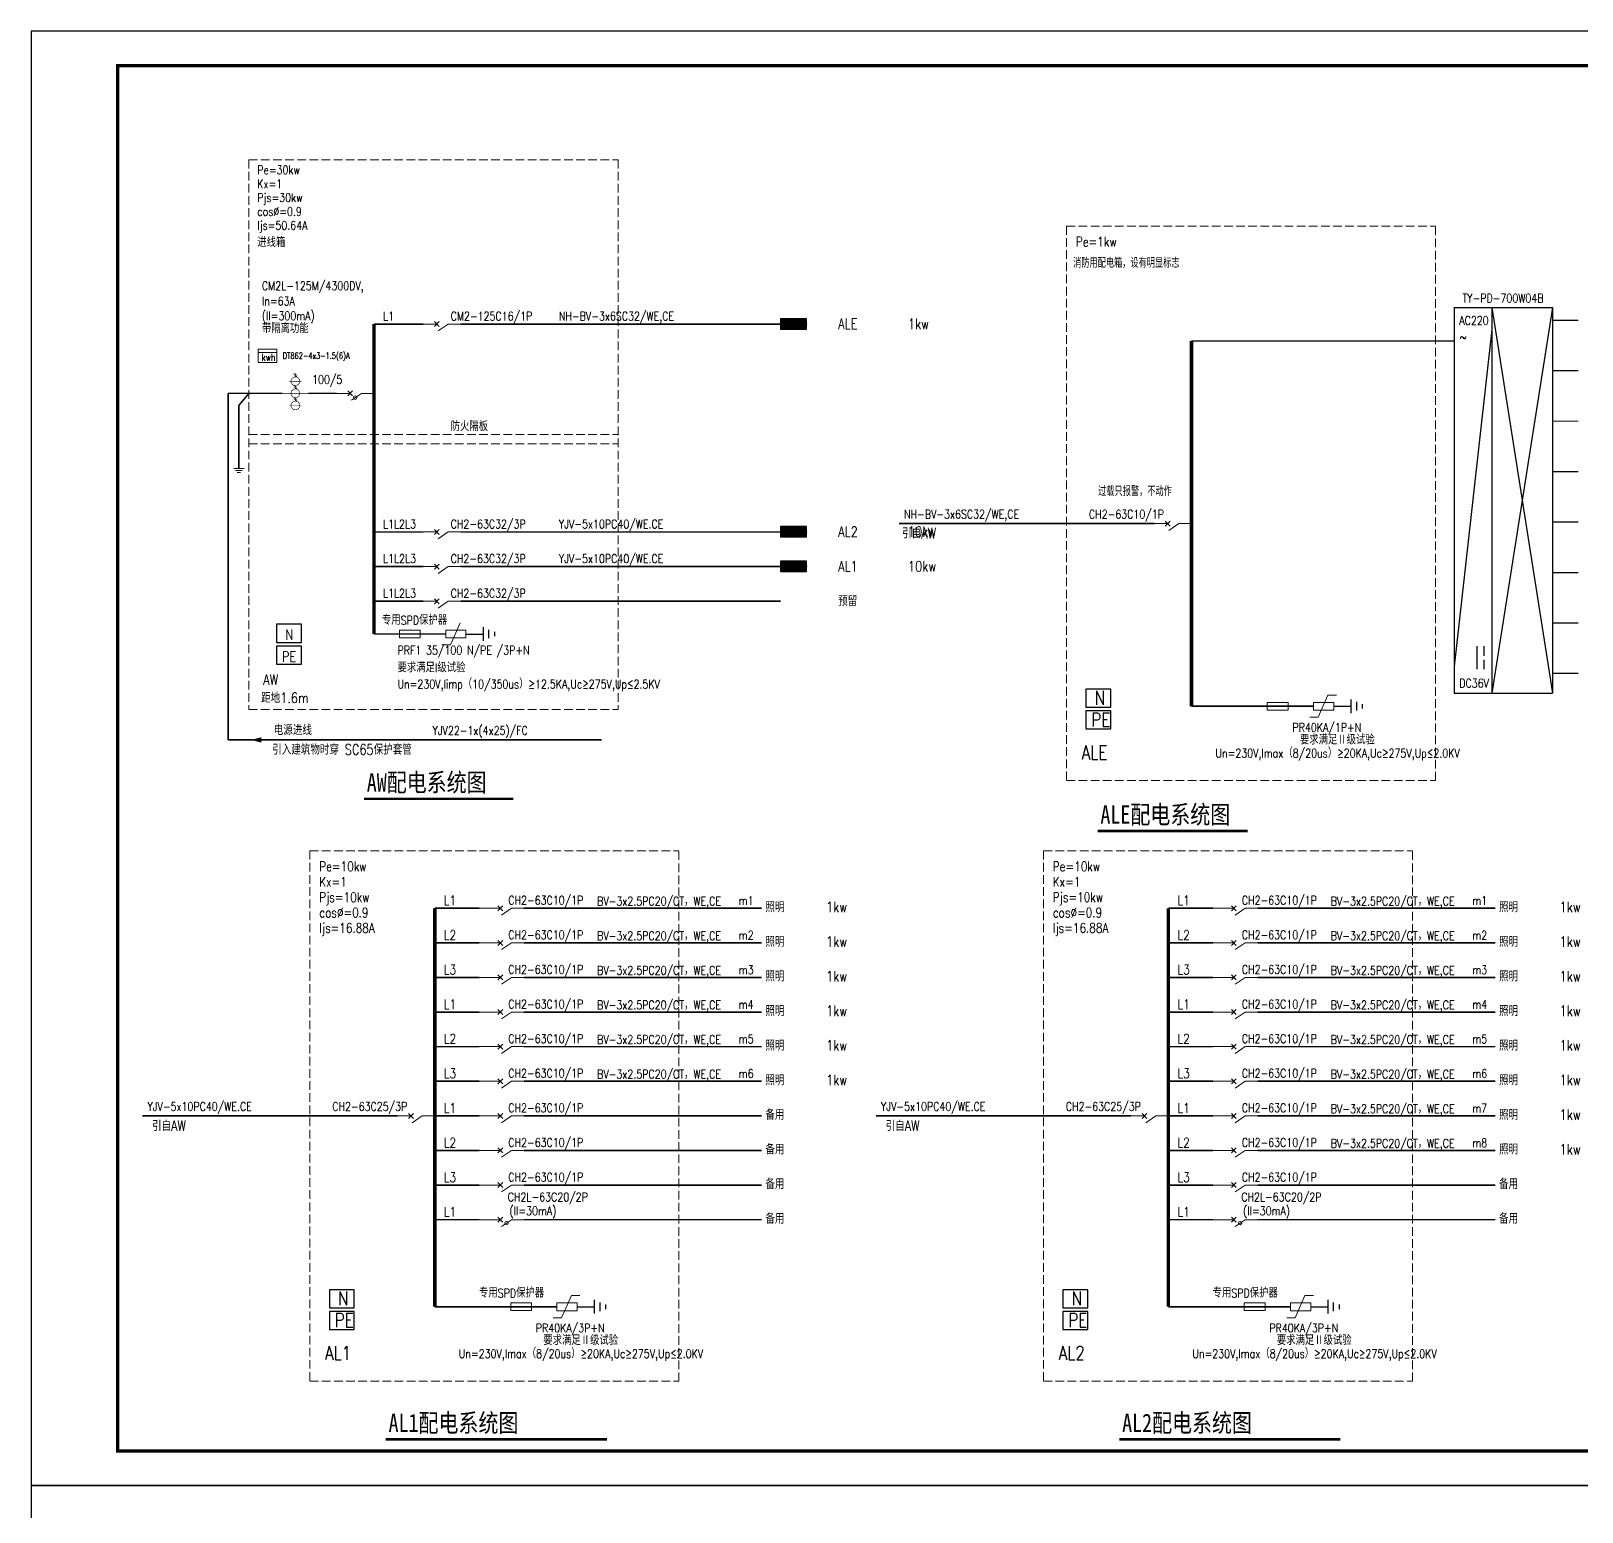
# Model space of a CAD drawing. Extents: x 1060579 to 1383165, y 581819 to 1037910.
# Drawn here: x 1236105 to 1280879, y 782659 to 825419 of the extents above; entities that cross this region are included whole.
import ezdxf

# ---------------------------------------------------------------- set-up
doc = ezdxf.new("R2010")
doc.units = 0
doc.header["$LTSCALE"] = 1000
doc.header["$MEASUREMENT"] = 0
doc.linetypes.add('CENTER', pattern=[50.8, 31.75, -6.35, 6.35, -6.35])
doc.linetypes.add('DASH', pattern=[0.35, 0.25, -0.1])
for name, color, linetype in [('DIM_SYMB', 3, 'Continuous'), ('ELEMENT', 3, 'Continuous'), ('EQUIP-照明', 3, 'Continuous'), ('PUB_TITLE', 4, 'Continuous'), ('SIG_TEXT', 7, 'Continuous'), ('数字', 3, 'Continuous'), ('文字', 6, 'Continuous'), ('电-ELEMENT', 3, 'Continuous')]:
    doc.layers.add(name, color=color, linetype=linetype)
for name, color, linetype, lineweight in [('有线电视线路', 6, 'CENTER', 50), ('照明平面设备层', 11, 'Continuous', 20), ('照明线路', 1, 'Continuous', 50), ('虚线', 7, 'DASH', 20)]:
    doc.layers.add(name, color=color, linetype=linetype, lineweight=lineweight)
doc.styles.add('_TCH_LABEL', font='COMPLEX', dxfattribs={"bigfont": 'GBCBIG'})
doc.styles.add('_TEL_DIM', font='SIMPLEX', dxfattribs={"width": 0.8, "height": 3.5, "bigfont": 'HZTXT'})
doc.styles.add('ACC', font='txt.shx', dxfattribs={"width": 0.9, "bigfont": 'hztxt.shx'})
doc.styles.get("Standard").update_dxf_attribs({"font": 'gbenor.shx', "bigfont": 'gbcbig.shx'})
doc.styles.add('宋体', font='')
doc.styles.get('宋体').set_extended_font_data('NSimSun')

# ---------------------------------------------------------------- blocks, each defined once
blk = doc.blocks.new('$element$00000584')
at = {"const_width": 0.0233}
for points in [[(0, 0), (0, -1)], [(-0.467, -0.267), (-0.467, -0.733)], [(-0.3, -0.5), (-0.167, -0.5)], [(-0.211, -0.433), (-0.294, -0.567)], [(-0.158, -0.433), (-0.242, -0.567)], [(0.167, -0.5), (0.3, -0.5)], [(0.256, -0.433), (0.172, -0.567)], [(0.308, -0.433), (0.225, -0.567)], [(0.467, -0.267), (0.467, -0.733)], [(0.633, -0.5), (0.767, -0.5)], [(0.722, -0.433), (0.639, -0.567)], [(0.775, -0.433), (0.692, -0.567)]]:
    blk.add_lwpolyline(points, dxfattribs=at)
for points in [[(-0.467, -0.333, 1), (-0.467, -0.667, 1), (-0.467, -0.333)], [(0, -0.333, 1), (0, -0.667, 1), (0, -0.333)], [(0.467, -0.333, 1), (0.467, -0.667, 1), (0.467, -0.333)]]:
    blk.add_lwpolyline(points, format="xyb", close=True, dxfattribs=at)
at = {"flags": 9}
blk.add_attdef('S', (0, 0), '', height=0.00000667, dxfattribs=at)
blk = doc.blocks.new('接地')
at = {"layer": '电-ELEMENT'}
for p, q in [((0, 0), (0, -248)), ((99, -248), (-99, -248)), ((62, -326), (-62, -326)), ((32, -411), (-32, -411))]:
    blk.add_line(p, q, dxfattribs=at)
blk = doc.blocks.new('*X25')
at = {"color": 0}
for p, q in [((-250, 33), (-83, 200)), ((-250, 68), (-118, 200)), ((-250, 104), (-154, 200)), ((-250, 139), (-189, 200)), ((-250, 174), (-224, 200)), ((-247, 0), (-47, 200)), ((-212, 0), (-12, 200)), ((-177, 0), (23, 200)), ((-141, 0), (59, 200)), ((-106, 0), (94, 200)), ((-71, 0), (129, 200)), ((-35, 0), (165, 200)), ((0, 0), (200, 200)), ((35, 0), (235, 200)), ((71, 0), (250, 179)), ((106, 0), (250, 144)), ((141, 0), (250, 109)), ((177, 0), (250, 73)), ((212, 0), (250, 38)), ((247, 0), (250, 3))]:
    blk.add_line(p, q, dxfattribs=at)
blk = doc.blocks.new('$equip$00001421')
for p, q in [((0.75, 0.6), (-0.75, 0.6)), ((-0.75, 0.6), (-0.75, 0)), ((-0.75, 0), (0.75, 0)), ((0.75, 0), (0.75, 0.6))]:
    blk.add_line(p, q)
at = {"const_width": 0.6}
blk.add_lwpolyline([(-0.75, 0.3), (0.75, 0.3)], dxfattribs=at)
for p in [(-0.75, 0.3), (0, 0.6), (0, 0), (0.75, 0.3)]:
    blk.add_point(p)
at = {"xscale": 0.00300000000061118, "yscale": 0.00300000000061118, "zscale": 0.00300000000061118}
blk.add_blockref('*X25', (0, 0), dxfattribs=at)
at = {"style": '_TCH_LABEL', "flags": 9}
blk.add_attdef('A', (0, 0), '', height=0.00002, dxfattribs=at)

msp = doc.modelspace()

# ---------------------------------------------------------------- linework, layer by layer
at = {"layer": 'DIM_SYMB', "lineweight": -3, "const_width": 70}
for points in [[(1245713, 803250), (1250031, 803250)], [(1266893, 802320), (1271229, 802320)], [(1246343, 784756), (1252728, 784756)], [(1267520, 784756), (1273906, 784756)]]:
    msp.add_lwpolyline(points, dxfattribs=at)
at = {"layer": 'PUB_TITLE'}
for points in [[(1236105, 783419), (1295505, 783419), (1295505, 825419), (1236105, 825419)], [(1236105, 716219), (1354985, 716219), (1354985, 783419), (1236105, 783419)]]:
    msp.add_lwpolyline(points, close=True, dxfattribs=at)
at = {"layer": 'PUB_TITLE', "const_width": 100}
msp.add_lwpolyline([(1238605, 784419), (1294505, 784419), (1294505, 824419), (1238605, 824419)], close=True, dxfattribs=at)
at = {"layer": 'SIG_TEXT'}
for p, q in [((1278273, 816802), (1277192, 807069)), ((1277846, 807659, 13626), (1277846, 806990, 13626)), ((1278044, 807659, 13626), (1278044, 807376, 13626)), ((1278044, 807263, 13626), (1278044, 806990, 13626))]:
    msp.add_line(p, q, dxfattribs=at)
for points in [[(1277192, 817431), (1277192, 806300)], [(1277192, 817431), (1280026, 817431)], [(1278273, 817431), (1278273, 806300)], [(1278273, 817431), (1280026, 806300)], [(1280026, 817431), (1278273, 806300)], [(1280026, 817431), (1280026, 806300)], [(1277192, 806300), (1280026, 806300)]]:
    msp.add_lwpolyline(points, dxfattribs=at)
at = {"layer": '文字', "linetype": 'ByBlock'}
for p, q in [((1243193, 808288), (1243193, 807767)), ((1243915, 808288), (1243193, 808288)), ((1243915, 807767), (1243915, 808288)), ((1243193, 807767), (1243915, 807767)), ((1243193, 807657), (1243193, 807136)), ((1243915, 807657), (1243193, 807657)), ((1243915, 807136), (1243915, 807657)), ((1243193, 807136), (1243915, 807136))]:
    msp.add_line(p, q, dxfattribs=at)
at = {"layer": '文字'}
for p, q in [((1266560, 806416), (1266560, 805896)), ((1267282, 806416), (1266560, 806416)), ((1267282, 805896), (1267282, 806416)), ((1266560, 805896), (1267282, 805896)), ((1266560, 805786), (1266560, 805266)), ((1267282, 805786), (1266560, 805786)), ((1267282, 805266), (1267282, 805786)), ((1266560, 805266), (1267282, 805266)), ((1244717, 789077), (1244717, 788557)), ((1245438, 789077), (1244717, 789077)), ((1245438, 788557), (1245438, 789077)), ((1265894, 789077), (1265894, 788557)), ((1266616, 789077), (1265894, 789077)), ((1266616, 788557), (1266616, 789077)), ((1244717, 788557), (1245438, 788557)), ((1265894, 788557), (1266616, 788557)), ((1244717, 788447), (1244717, 787926)), ((1245438, 788447), (1244717, 788447)), ((1245438, 787926), (1245438, 788447)), ((1265894, 788447), (1265894, 787926)), ((1266616, 788447), (1265894, 788447)), ((1266616, 787926), (1266616, 788447)), ((1244717, 787926), (1245438, 787926)), ((1265894, 787926), (1266616, 787926))]:
    msp.add_line(p, q, dxfattribs=at)
for points, const_width in [([(1246006, 816957), (1246006, 808008)], 100), ([(1269606, 816469), (1269606, 805923)], 99.9), ([(1247762, 800090), (1247762, 788583)], 99.9), ([(1268940, 800090), (1268940, 788583)], 99.9)]:
    msp.add_lwpolyline(points, dxfattribs=dict(at, const_width=const_width))
at = {"layer": '文字', "linetype": 'ByBlock'}
msp.add_solid([(1242461, 804950), (1242751, 804873), (1242751, 805028)], dxfattribs=at)
at = {"layer": '有线电视线路', "linetype": 'CENTER', "ltscale": 0.2, "const_width": 45}
msp.add_lwpolyline([(1242393, 814957), (1242105, 814608), (1242105, 812791)], dxfattribs=at)
at = {"layer": '照明平面设备层', "ltscale": 1200}
for p, q in [((1247433, 816957), (1247822, 816957)), ((1247891, 817030), (1247753, 816885)), ((1247753, 817030), (1247891, 816885)), ((1248144, 816957), (1247858, 816761)), ((1248144, 816957), (1248510, 816957)), ((1242661, 816132), (1243204, 816132)), ((1244929, 814957), (1245318, 814957)), ((1245249, 815030), (1245387, 814885)), ((1245387, 815030), (1245249, 814885)), ((1245641, 814957), (1245354, 814761)), ((1245641, 814957), (1246006, 814957)), ((1241955, 812791), (1242255, 812791)), ((1242005, 812727), (1242205, 812727)), ((1242055, 812670), (1242155, 812670)), ((1247433, 810955), (1247822, 810955)), ((1247891, 811027), (1247753, 810882)), ((1247753, 811027), (1247891, 810882)), ((1248144, 810955), (1247858, 810758)), ((1248144, 810955), (1248510, 810955)), ((1247891, 810027), (1247753, 809882)), ((1247753, 810027), (1247891, 809882)), ((1247433, 809955), (1247822, 809955)), ((1248144, 809955), (1247858, 809758)), ((1248144, 809955), (1248510, 809955)), ((1247433, 808955), (1247822, 808955)), ((1247891, 809027), (1247753, 808882)), ((1247753, 809027), (1247891, 808882)), ((1248144, 808955), (1247858, 808758)), ((1248144, 808955), (1248510, 808955)), ((1248492, 808330), (1248212, 807692)), ((1247969, 807692), (1248212, 807692)), ((1273546, 806245), (1273266, 805606)), ((1273546, 806245), (1273790, 806245)), ((1273023, 805606), (1273266, 805606)), ((1251703, 788905), (1251423, 788267)), ((1251703, 788905), (1251946, 788905)), ((1272880, 788905), (1272601, 788267)), ((1272880, 788905), (1273124, 788905)), ((1251180, 788267), (1251423, 788267)), ((1272357, 788267), (1272601, 788267))]:
    msp.add_line(p, q, dxfattribs=at)
at = {"layer": '照明平面设备层'}
for p, q in [((1268530, 811196), (1268918, 811196)), ((1268850, 811268), (1268987, 811123)), ((1268987, 811268), (1268850, 811123)), ((1269241, 811196), (1268955, 811000)), ((1269241, 811196), (1269606, 811196)), ((1249583, 800163), (1249721, 800018)), ((1249721, 800163), (1249583, 800018)), ((1270761, 800163), (1270898, 800018)), ((1270898, 800163), (1270761, 800018)), ((1249051, 800090), (1249650, 800090)), ((1249974, 800090), (1249688, 799894)), ((1249974, 800090), (1250339, 800090)), ((1270228, 800090), (1270828, 800090)), ((1271152, 800090), (1270866, 799894)), ((1271152, 800090), (1271517, 800090)), ((1249051, 799091), (1249650, 799091)), ((1249583, 799164), (1249721, 799019)), ((1249721, 799164), (1249583, 799019)), ((1249974, 799091), (1249688, 798895)), ((1249974, 799091), (1250339, 799091)), ((1270228, 799091), (1270828, 799091)), ((1270761, 799164), (1270898, 799019)), ((1270898, 799164), (1270761, 799019)), ((1271152, 799091), (1270866, 798895)), ((1271152, 799091), (1271517, 799091)), ((1249051, 798092), (1249650, 798092)), ((1249583, 798165), (1249721, 798020)), ((1249721, 798165), (1249583, 798020)), ((1249974, 798092), (1249688, 797896)), ((1249974, 798092), (1250339, 798092)), ((1270228, 798092), (1270828, 798092)), ((1270761, 798165), (1270898, 798020)), ((1270898, 798165), (1270761, 798020)), ((1271152, 798092), (1270866, 797896)), ((1271152, 798092), (1271517, 798092)), ((1249051, 797093), (1249650, 797093)), ((1249583, 797166), (1249721, 797021)), ((1249721, 797166), (1249583, 797021)), ((1249974, 797093), (1249688, 796897)), ((1249974, 797093), (1250339, 797093)), ((1270228, 797093), (1270828, 797093)), ((1270761, 797166), (1270898, 797021)), ((1270898, 797166), (1270761, 797021)), ((1271152, 797093), (1270866, 796897)), ((1271152, 797093), (1271517, 797093)), ((1249051, 796094), (1249650, 796094)), ((1249583, 796166), (1249721, 796021)), ((1249721, 796166), (1249583, 796021)), ((1249974, 796094), (1249688, 795898)), ((1249974, 796094), (1250339, 796094)), ((1270228, 796094), (1270828, 796094)), ((1270761, 796166), (1270898, 796021)), ((1270898, 796166), (1270761, 796021)), ((1271152, 796094), (1270866, 795898)), ((1271152, 796094), (1271517, 796094)), ((1249051, 795095), (1249650, 795095)), ((1249583, 795167), (1249721, 795022)), ((1249721, 795167), (1249583, 795022)), ((1249974, 795095), (1249688, 794899)), ((1249974, 795095), (1250339, 795095)), ((1270228, 795095), (1270828, 795095)), ((1270761, 795167), (1270898, 795022)), ((1270898, 795167), (1270761, 795022)), ((1271152, 795095), (1270866, 794899)), ((1271152, 795095), (1271517, 795095)), ((1246686, 794096), (1247075, 794096)), ((1247006, 794168), (1247143, 794023)), ((1247143, 794168), (1247006, 794023)), ((1247397, 794096), (1247111, 793899)), ((1247397, 794096), (1247762, 794096)), ((1249051, 794096), (1249650, 794096)), ((1249583, 794168), (1249721, 794023)), ((1249721, 794168), (1249583, 794023)), ((1249974, 794096), (1249688, 793899)), ((1249974, 794096), (1250339, 794096)), ((1267864, 794096), (1268252, 794096)), ((1268184, 794168), (1268321, 794023)), ((1268321, 794168), (1268184, 794023)), ((1268575, 794096), (1268289, 793899)), ((1268575, 794096), (1268940, 794096)), ((1270228, 794096), (1270828, 794096)), ((1270761, 794168), (1270898, 794023)), ((1270898, 794168), (1270761, 794023)), ((1271152, 794096), (1270866, 793899)), ((1271152, 794096), (1271517, 794096)), ((1249051, 793097), (1249650, 793097)), ((1249583, 793169), (1249721, 793024)), ((1249721, 793169), (1249583, 793024)), ((1249974, 793097), (1249688, 792900)), ((1249974, 793097), (1250339, 793097)), ((1270228, 793097), (1270828, 793097)), ((1270761, 793169), (1270898, 793024)), ((1270898, 793169), (1270761, 793024)), ((1271152, 793097), (1270866, 792900)), ((1271152, 793097), (1271517, 793097)), ((1249051, 792097), (1249650, 792097)), ((1249583, 792170), (1249721, 792025)), ((1249721, 792170), (1249583, 792025)), ((1249974, 792097), (1249688, 791901)), ((1249974, 792097), (1250339, 792097)), ((1270228, 792097), (1270828, 792097)), ((1270761, 792170), (1270898, 792025)), ((1270898, 792170), (1270761, 792025)), ((1271152, 792097), (1270866, 791901)), ((1271152, 792097), (1271517, 792097)), ((1249583, 791171), (1249721, 791026)), ((1249721, 791171), (1249583, 791026)), ((1270761, 791171), (1270898, 791026)), ((1270898, 791171), (1270761, 791026)), ((1249051, 791098), (1249650, 791098)), ((1249974, 791098), (1249688, 790902)), ((1249974, 791098), (1250339, 791098)), ((1270228, 791098), (1270828, 791098)), ((1271152, 791098), (1270866, 790902)), ((1271152, 791098), (1271517, 791098))]:
    msp.add_line(p, q, dxfattribs=at)
at = {"layer": '照明平面设备层', "ltscale": 1200}
for points in [[(1242661, 816232), (1243204, 816232), (1243204, 815846), (1242661, 815846)], [(1247343, 808118), (1246741, 808118), (1246741, 807899), (1247343, 807899)], [(1248078, 808120), (1248078, 807896), (1248660, 807896), (1248660, 808120)], [(1272397, 806032), (1271795, 806032), (1271795, 805813), (1272397, 805813)], [(1273132, 806035), (1273132, 805811), (1273714, 805811), (1273714, 806035)], [(1250554, 788693), (1249952, 788693), (1249952, 788474), (1250554, 788474)], [(1251289, 788695), (1251289, 788471), (1251870, 788471), (1251870, 788695)], [(1271732, 788693), (1271129, 788693), (1271129, 788474), (1271732, 788474)], [(1272466, 788695), (1272466, 788471), (1273048, 788471), (1273048, 788695)]]:
    msp.add_lwpolyline(points, close=True, dxfattribs=at)
for centre in [(1245461, 814834), (1249831, 791000), (1271009, 791000)]:
    msp.add_circle(centre, 50, dxfattribs=at)
at = {"layer": '照明线路', "linetype": 'ByBlock'}
for points, const_width in [([(1247433, 816957), (1246006, 816957)], 45), ([(1248510, 816957), (1257746, 816957)], 45), ([(1280026, 817067), (1280770, 817067)], 36), ([(1269606, 816469), (1277192, 816469)], 45), ([(1280026, 815610), (1280770, 815610)], 36), ([(1243361, 814957), (1241793, 814957)], 45), ([(1244929, 814957), (1244111, 814957)], 45), ([(1280026, 814154), (1280770, 814154)], 36), ([(1280026, 812697), (1280770, 812697)], 36), ([(1247433, 810955), (1246006, 810955)], 45), ([(1248510, 810955), (1257746, 810955)], 45), ([(1268530, 811196), (1261162, 811196)], 45), ([(1280026, 811240), (1280770, 811240)], 36), ([(1247433, 809955), (1246006, 809955)], 45), ([(1248510, 809955), (1257746, 809955)], 45), ([(1280026, 809783), (1280770, 809783)], 36), ([(1247433, 808955), (1246006, 808955)], 45), ([(1248510, 808955), (1257746, 808955)], 45), ([(1280026, 808327), (1280770, 808327)], 36), ([(1246006, 808008), (1247229, 808008)], 45), ([(1247229, 808008), (1248078, 808008)], 45), ([(1280026, 806870), (1280770, 806870)], 36), ([(1269606, 805923), (1272284, 805923)], 45), ([(1272284, 805923), (1273132, 805923)], 45), ([(1247762, 800090), (1249051, 800090)], 45), ([(1250339, 800090), (1257200, 800090)], 45), ([(1268940, 800090), (1270228, 800090)], 45), ([(1271517, 800090), (1278377, 800090)], 45), ([(1247762, 799091), (1249051, 799091)], 45), ([(1250339, 799091), (1257200, 799091)], 45), ([(1268940, 799091), (1270228, 799091)], 45), ([(1271517, 799091), (1278377, 799091)], 45), ([(1247762, 798092), (1249051, 798092)], 45), ([(1250339, 798092), (1257200, 798092)], 45), ([(1268940, 798092), (1270228, 798092)], 45), ([(1271517, 798092), (1278377, 798092)], 45), ([(1247762, 797093), (1249051, 797093)], 45), ([(1250339, 797093), (1257200, 797093)], 45), ([(1268940, 797093), (1270228, 797093)], 45), ([(1271517, 797093), (1278377, 797093)], 45), ([(1247762, 796094), (1249051, 796094)], 45), ([(1250339, 796094), (1257200, 796094)], 45), ([(1268940, 796094), (1270228, 796094)], 45), ([(1271517, 796094), (1278377, 796094)], 45), ([(1247762, 795095), (1249051, 795095)], 45), ([(1250339, 795095), (1257200, 795095)], 45), ([(1268940, 795095), (1270228, 795095)], 45), ([(1271517, 795095), (1278377, 795095)], 45), ([(1246686, 794096), (1239319, 794096)], 45), ([(1247762, 794096), (1249051, 794096)], 45), ([(1250339, 794096), (1257200, 794096)], 45), ([(1267864, 794096), (1260497, 794096)], 45), ([(1268940, 794096), (1270228, 794096)], 45), ([(1271517, 794096), (1278377, 794096)], 45), ([(1247762, 793097), (1249051, 793097)], 45), ([(1250339, 793097), (1257200, 793097)], 45), ([(1268940, 793097), (1270228, 793097)], 45), ([(1271517, 793097), (1278377, 793097)], 45), ([(1247762, 792097), (1249051, 792097)], 45), ([(1250339, 792097), (1257200, 792097)], 45), ([(1268940, 792097), (1270228, 792097)], 45), ([(1271517, 792097), (1278377, 792097)], 45), ([(1247762, 791098), (1249051, 791098)], 45), ([(1250339, 791098), (1257200, 791098)], 45), ([(1268940, 791098), (1270228, 791098)], 45), ([(1271517, 791098), (1278377, 791098)], 45), ([(1247762, 788583), (1250440, 788583)], 45), ([(1250440, 788583), (1251289, 788583)], 45), ([(1268940, 788583), (1271618, 788583)], 45), ([(1271618, 788583), (1272466, 788583)], 45)]:
    msp.add_lwpolyline(points, dxfattribs=dict(at, const_width=const_width))
at = {"layer": '照明线路', "ltscale": 0.8, "const_width": 45}
for points in [[(1241793, 814957), (1241793, 804950)], [(1241793, 804950), (1252579, 804950)]]:
    msp.add_lwpolyline(points, dxfattribs=at)
at = {"layer": '虚线'}
for p, q in [((1242393, 821702), (1242393, 805826)), ((1242393, 821702), (1253058, 821702)), ((1253058, 821702), (1253058, 805826)), ((1265996, 819787), (1265996, 803775)), ((1265996, 819787), (1276652, 819787)), ((1276652, 803775), (1276652, 819787)), ((1242393, 805826), (1253058, 805826)), ((1265996, 803775), (1276652, 803775)), ((1244152, 801747), (1244152, 786435)), ((1244152, 801747), (1254808, 801747)), ((1254808, 786435), (1254808, 801747)), ((1265330, 801747), (1265330, 786435)), ((1265330, 801747), (1275986, 801747)), ((1275986, 786435), (1275986, 801747)), ((1244152, 786435), (1254808, 786435)), ((1265330, 786435), (1275986, 786435))]:
    msp.add_line(p, q, dxfattribs=at)
for points in [[(1242393, 813765), (1253058, 813765)], [(1242393, 813495), (1253058, 813495)]]:
    msp.add_lwpolyline(points, dxfattribs=at)

# ---------------------------------------------------------------- block references
at = {"layer": 'ELEMENT', "xscale": 750, "yscale": 750, "zscale": 750, "rotation": 90}
msp.add_blockref('$element$00000584', (1243361, 814957), dxfattribs=at)
at = {"layer": 'EQUIP-照明', "xscale": 500.0000000001731, "yscale": 500.0000000001731, "zscale": 500.0000000001731, "rotation": 4.768187076096535e-05}
for p in [(1258121, 816813), (1258121, 810810), (1258121, 809810)]:
    msp.add_blockref('$equip$00001421', p, dxfattribs=at)
at = {"layer": '照明线路', "linetype": 'ByBlock', "xscale": 1.999997999984771, "yscale": 1.999997999984771, "zscale": 1.999997999984771, "rotation": 90}
for p in [(1248660, 808008), (1273714, 805923), (1251870, 788583), (1273048, 788583)]:
    msp.add_blockref('接地', p, dxfattribs=at)

# ---------------------------------------------------------------- texts
at = {"layer": 'DIM_SYMB', "color": 7, "style": '宋体', "width": 0.8}
for s, p in [('AW配电系统图', (1245798, 803460)), ('ALE配电系统图', (1266977, 802531)), ('AL1配电系统图', (1246427, 784967)), ('AL2配电系统图', (1267604, 784967))]:
    msp.add_text(s, height=528.7, dxfattribs=at).set_placement(p)
at = {"layer": 'SIG_TEXT', "style": '_TEL_DIM', "width": 0.8}
for s, p in [('TY-PD-700W04B', (1277429, 817580)), ('AC220', (1277337, 816936)), ('~', (1277345, 816460, 32362)), ('DC36V', (1277337, 806462))]:
    msp.add_text(s, height=250, dxfattribs=at).set_placement(p)
at = {"layer": '数字', "linetype": 'ByBlock'}
for s, height, style, width, p in [('Pe=30kw', 250, '_TEL_DIM', 0.8, (1242636, 821282)), ('Kx=1', 250, '_TEL_DIM', 0.8, (1242636, 820882)), ('Pjs=30kw', 250, '_TEL_DIM', 0.8, (1242636, 820482)), ('cos%%C=0.9', 250, '_TEL_DIM', 0.8, (1242636, 820082)), ('Ijs=50.64A', 250, '_TEL_DIM', 0.8, (1242636, 819682)), ('进线箱', 250, '_TEL_DIM', 0.8, (1242636, 819185)), ('Pe=1kw', 277.5, '_TEL_DIM', 0.8, (1266266, 819198)), ('消防用配电箱，设有明显标志', 250, 'ACC', 0.7, (1266189, 818587)), ('CM2L-125M/4300DV,', 250, '_TEL_DIM', 0.8, (1242769, 817938)), ('In=63A', 250, '_TEL_DIM', 0.8, (1242769, 817497)), ('(Il=300mA)', 250, '_TEL_DIM', 0.8, (1242769, 817071)), ('L1', 250, '_TEL_DIM', 0.8, (1246267, 817062)), ('CM2-125C16/1P', 250, '_TEL_DIM', 0.8, (1248218, 817062)), ('NH-BV-3x6SC32/WE,CE', 250, '_TEL_DIM', 0.8, (1251343, 817062)), ('带隔离功能', 250, '_TEL_DIM', 0.8, (1242769, 816699)), ('kwh', 200, '_TEL_DIM', 0.8, (1242764, 815894)), ('DT862-4x3-1.5(6)A', 175, '_TEL_DIM', 0.8, (1243372, 815957)), ('100/5', 250, '_TEL_DIM', 0.8, (1244220, 815230)), ('防火隔板', 250, '_TEL_DIM', 0.8, (1248218, 813870)), ('过载只报警，不动作', 250, 'ACC', 0.7, (1266912, 811996)), ('L1L2L3', 250, '_TEL_DIM', 0.8, (1246267, 811059)), ('CH2-63C32/3P', 250, '_TEL_DIM', 0.8, (1248218, 811059)), ('YJV-5x10PC40/WE.CE', 250, '_TEL_DIM', 0.8, (1251343, 811059)), ('NH-BV-3x6SC32/WE,CE', 249.78, '_TEL_DIM', 0.8, (1261308, 811342)), ('CH2-63C10/1P', 249.78, '_TEL_DIM', 0.8, (1266644, 811342)), ('L1L2L3', 250, '_TEL_DIM', 0.8, (1246267, 810059)), ('CH2-63C32/3P', 250, '_TEL_DIM', 0.8, (1248218, 810059)), ('YJV-5x10PC40/WE.CE', 250, '_TEL_DIM', 0.8, (1251343, 810059)), ('L1L2L3', 250, '_TEL_DIM', 0.8, (1246267, 809059)), ('CH2-63C32/3P', 250, '_TEL_DIM', 0.8, (1248218, 809059)), ('专用SPD保护器', 250, '_TEL_DIM', 0.8, (1246236, 808279)), ('PRF1 35/100 N/PE /3P+N', 250, '_TEL_DIM', 0.8, (1246685, 807415)), ('要求满足I级试验', 250, '_TEL_DIM', 0.8, (1246685, 806907)), ('Un=230V,Iimp（10/350us）≥12.5KA,Uc≥275V,Up≤2.5KV', 250, '_TEL_DIM', 0.8, (1246685, 806437)), ('YJV22-1x(4x25)/FC', 250, '_TEL_DIM', 0.8, (1247694, 805097)), ('PR40KA/1P+N', 250, '_TEL_DIM', 0.8, (1272520, 805186, 0)), ('要求满足Ⅱ级试验', 250, '_TEL_DIM', 0.8, (1272736, 804822, 0)), ('Un=230V,Imax（8/20us）≥20KA,Uc≥275V,Up≤2.0KV', 250, '_TEL_DIM', 0.8, (1270297, 804443, 0)), ('Pe=10kw', 277.5, '_TEL_DIM', 0.8, (1244422, 801158)), ('Pe=10kw', 277.5, '_TEL_DIM', 0.8, (1265600, 801158)), ('Kx=1', 277.5, '_TEL_DIM', 0.8, (1244422, 800714)), ('Kx=1', 277.5, '_TEL_DIM', 0.8, (1265600, 800714)), ('Pjs=10kw', 277.5, '_TEL_DIM', 0.8, (1244422, 800270)), ('L1', 277.5, '_TEL_DIM', 0.8, (1248026, 800178)), ('CH2-63C10/1P', 249.78, '_TEL_DIM', 0.8, (1249882, 800195)), ('BV-3x2.5PC20/CT，WE,CE', 249.78, '_TEL_DIM', 0.8, (1252448, 800170)), ('m1', 249.8, '_TEL_DIM', 0.8, (1256536, 800187)), ('Pjs=10kw', 277.5, '_TEL_DIM', 0.8, (1265600, 800270)), ('L1', 277.5, '_TEL_DIM', 0.8, (1269204, 800178)), ('CH2-63C10/1P', 249.78, '_TEL_DIM', 0.8, (1271059, 800195)), ('BV-3x2.5PC20/CT，WE,CE', 249.78, '_TEL_DIM', 0.8, (1273626, 800170)), ('m1', 249.8, '_TEL_DIM', 0.8, (1277714, 800187)), ('cos%%C=0.9', 277.5, '_TEL_DIM', 0.8, (1244422, 799826)), ('Ijs=16.88A', 277.5, '_TEL_DIM', 0.8, (1244422, 799382)), ('cos%%C=0.9', 277.5, '_TEL_DIM', 0.8, (1265600, 799826)), ('Ijs=16.88A', 277.5, '_TEL_DIM', 0.8, (1265600, 799382)), ('L2', 277.5, '_TEL_DIM', 0.8, (1248026, 799179)), ('CH2-63C10/1P', 249.78, '_TEL_DIM', 0.8, (1249882, 799196)), ('BV-3x2.5PC20/CT，WE,CE', 249.78, '_TEL_DIM', 0.8, (1252448, 799171)), ('m2', 249.8, '_TEL_DIM', 0.8, (1256536, 799188)), ('L2', 277.5, '_TEL_DIM', 0.8, (1269204, 799179)), ('CH2-63C10/1P', 249.78, '_TEL_DIM', 0.8, (1271059, 799196)), ('BV-3x2.5PC20/CT，WE,CE', 249.78, '_TEL_DIM', 0.8, (1273626, 799171)), ('m2', 249.8, '_TEL_DIM', 0.8, (1277714, 799188)), ('L3', 277.5, '_TEL_DIM', 0.8, (1248026, 798180)), ('CH2-63C10/1P', 249.78, '_TEL_DIM', 0.8, (1249882, 798197)), ('BV-3x2.5PC20/CT，WE,CE', 249.78, '_TEL_DIM', 0.8, (1252448, 798172)), ('m3', 249.8, '_TEL_DIM', 0.8, (1256536, 798189)), ('L3', 277.5, '_TEL_DIM', 0.8, (1269204, 798180)), ('CH2-63C10/1P', 249.78, '_TEL_DIM', 0.8, (1271059, 798197)), ('BV-3x2.5PC20/CT，WE,CE', 249.78, '_TEL_DIM', 0.8, (1273626, 798172)), ('m3', 249.8, '_TEL_DIM', 0.8, (1277714, 798189)), ('L1', 277.5, '_TEL_DIM', 0.8, (1248026, 797181)), ('CH2-63C10/1P', 249.78, '_TEL_DIM', 0.8, (1249882, 797198)), ('BV-3x2.5PC20/CT，WE,CE', 249.78, '_TEL_DIM', 0.8, (1252448, 797173)), ('m4', 249.8, '_TEL_DIM', 0.8, (1256536, 797189)), ('L1', 277.5, '_TEL_DIM', 0.8, (1269204, 797181)), ('CH2-63C10/1P', 249.78, '_TEL_DIM', 0.8, (1271059, 797198)), ('BV-3x2.5PC20/CT，WE,CE', 249.78, '_TEL_DIM', 0.8, (1273626, 797173)), ('m4', 249.8, '_TEL_DIM', 0.8, (1277714, 797189)), ('L2', 277.5, '_TEL_DIM', 0.8, (1248026, 796182)), ('CH2-63C10/1P', 249.78, '_TEL_DIM', 0.8, (1249882, 796199)), ('BV-3x2.5PC20/CT，WE,CE', 249.78, '_TEL_DIM', 0.8, (1252448, 796174)), ('m5', 249.8, '_TEL_DIM', 0.8, (1256536, 796190)), ('L2', 277.5, '_TEL_DIM', 0.8, (1269204, 796182)), ('CH2-63C10/1P', 249.78, '_TEL_DIM', 0.8, (1271059, 796199)), ('BV-3x2.5PC20/CT，WE,CE', 249.78, '_TEL_DIM', 0.8, (1273626, 796174)), ('m5', 249.8, '_TEL_DIM', 0.8, (1277714, 796190)), ('L3', 277.5, '_TEL_DIM', 0.8, (1248026, 795182)), ('CH2-63C10/1P', 249.78, '_TEL_DIM', 0.8, (1249882, 795200)), ('BV-3x2.5PC20/CT，WE,CE', 249.78, '_TEL_DIM', 0.8, (1252448, 795175)), ('m6', 249.8, '_TEL_DIM', 0.8, (1256536, 795191)), ('L3', 277.5, '_TEL_DIM', 0.8, (1269204, 795182)), ('CH2-63C10/1P', 249.78, '_TEL_DIM', 0.8, (1271059, 795200)), ('BV-3x2.5PC20/CT，WE,CE', 249.78, '_TEL_DIM', 0.8, (1273626, 795175)), ('m6', 249.8, '_TEL_DIM', 0.8, (1277714, 795191)), ('YJV-5x10PC40/WE.CE', 249.78, '_TEL_DIM', 0.8, (1239465, 794242)), ('CH2-63C25/3P', 249.78, '_TEL_DIM', 0.8, (1244801, 794242)), ('L1', 277.5, '_TEL_DIM', 0.8, (1248026, 794183)), ('CH2-63C10/1P', 249.78, '_TEL_DIM', 0.8, (1249882, 794201)), ('YJV-5x10PC40/WE.CE', 249.78, '_TEL_DIM', 0.8, (1260642, 794242)), ('CH2-63C25/3P', 249.78, '_TEL_DIM', 0.8, (1265978, 794242)), ('L1', 277.5, '_TEL_DIM', 0.8, (1269204, 794183)), ('CH2-63C10/1P', 249.78, '_TEL_DIM', 0.8, (1271059, 794201)), ('BV-3x2.5PC20/CT，WE,CE', 249.78, '_TEL_DIM', 0.8, (1273626, 794176)), ('m7', 249.8, '_TEL_DIM', 0.8, (1277714, 794192)), ('L2', 277.5, '_TEL_DIM', 0.8, (1248026, 793184)), ('CH2-63C10/1P', 249.78, '_TEL_DIM', 0.8, (1249882, 793201)), ('L2', 277.5, '_TEL_DIM', 0.8, (1269204, 793184)), ('CH2-63C10/1P', 249.78, '_TEL_DIM', 0.8, (1271059, 793201)), ('BV-3x2.5PC20/CT，WE,CE', 249.78, '_TEL_DIM', 0.8, (1273626, 793177)), ('m8', 249.8, '_TEL_DIM', 0.8, (1277714, 793193)), ('L3', 277.5, '_TEL_DIM', 0.8, (1248026, 792185)), ('CH2-63C10/1P', 249.78, '_TEL_DIM', 0.8, (1249882, 792202)), ('L3', 277.5, '_TEL_DIM', 0.8, (1269204, 792185)), ('CH2-63C10/1P', 249.78, '_TEL_DIM', 0.8, (1271059, 792202)), ('CH2L-63C20/2P', 249.99, '_TEL_DIM', 0.8, (1249867, 791628)), ('CH2L-63C20/2P', 249.99, '_TEL_DIM', 0.8, (1271045, 791628)), ('L1', 277.5, '_TEL_DIM', 0.8, (1248026, 791186)), ('(Il=30mA)', 250, '_TEL_DIM', 0.8, (1249918, 791228)), ('L1', 277.5, '_TEL_DIM', 0.8, (1269204, 791186)), ('(Il=30mA)', 250, '_TEL_DIM', 0.8, (1271096, 791228)), ('专用SPD保护器', 250, '_TEL_DIM', 0.8, (1249038, 788854)), ('专用SPD保护器', 250, '_TEL_DIM', 0.8, (1270216, 788854)), ('PR40KA/3P+N', 250, '_TEL_DIM', 0.8, (1250676, 787846, 0)), ('PR40KA/3P+N', 250, '_TEL_DIM', 0.8, (1271854, 787846, 0)), ('要求满足Ⅱ级试验', 250, '_TEL_DIM', 0.8, (1250893, 787483, 0)), ('要求满足Ⅱ级试验', 250, '_TEL_DIM', 0.8, (1272070, 787483, 0)), ('Un=230V,Imax（8/20us）≥20KA,Uc≥275V,Up≤2.0KV', 250, '_TEL_DIM', 0.8, (1248454, 787104, 0)), ('Un=230V,Imax（8/20us）≥20KA,Uc≥275V,Up≤2.0KV', 250, '_TEL_DIM', 0.8, (1269631, 787104, 0))]:
    msp.add_text(s, height=height, dxfattribs=dict(at, style=style, width=width)).set_placement(p)
at = {"layer": '文字', "linetype": 'ByBlock', "style": '_TEL_DIM', "width": 0.8}
for s, height, p in [('ALE', 300, (1259406, 816814)), ('1kw', 300, (1261423, 816814)), ('AL2', 300, (1259406, 810812)), ('引自AW', 299.7, (1261250, 810770)), ('10kw', 300, (1261423, 810812)), ('AL1', 300, (1259406, 809812)), ('10kw', 300, (1261423, 809812)), ('预留', 300, (1259406, 808812)), ('N', 300, (1243445, 807836)), ('PE', 300, (1243348, 807205)), ('AW', 300, (1242809, 806538)), ('距地1.6m', 300, (1242746, 806018)), ('N', 400, (1266812, 805965)), ('PE', 399.6, (1266715, 805335)), ('电源进线', 300, (1243112, 805088)), ('引入建筑物时穿 SC65保护套管', 300, (1243067, 804524)), ('ALE', 399.6, (1266437, 804389)), ('照明', 299.7, (1257304, 799976)), ('1kw', 299.7, (1259059, 799976)), ('照明', 299.7, (1278482, 799976)), ('1kw', 299.7, (1280237, 799976)), ('照明', 299.7, (1257304, 798977)), ('1kw', 299.7, (1259059, 798977)), ('照明', 299.7, (1278482, 798977)), ('1kw', 299.7, (1280237, 798977)), ('照明', 299.7, (1257304, 797978)), ('1kw', 299.7, (1259059, 797978)), ('照明', 299.7, (1278482, 797978)), ('1kw', 299.7, (1280237, 797978)), ('照明', 299.7, (1257304, 796979)), ('1kw', 299.7, (1259059, 796979)), ('照明', 299.7, (1278482, 796979)), ('1kw', 299.7, (1280237, 796979)), ('照明', 299.7, (1257304, 795980)), ('1kw', 299.7, (1259059, 795980)), ('照明', 299.7, (1278482, 795980)), ('1kw', 299.7, (1280237, 795980)), ('照明', 299.7, (1257304, 794980)), ('1kw', 299.7, (1259059, 794980)), ('照明', 299.7, (1278482, 794980)), ('1kw', 299.7, (1280237, 794980)), ('备用', 299.7, (1257304, 793981)), ('照明', 299.7, (1278482, 793981)), ('引自AW', 299.7, (1239597, 793659)), ('引自AW', 299.7, (1260775, 793659)), ('1kw', 299.7, (1280237, 793981)), ('备用', 299.7, (1257304, 792982)), ('照明', 299.7, (1278482, 792982)), ('1kw', 299.7, (1280237, 792982)), ('备用', 299.7, (1257304, 791983)), ('备用', 299.7, (1278482, 791983)), ('备用', 299.7, (1257304, 790984)), ('备用', 299.7, (1278482, 790984)), ('N', 400, (1244969, 788626)), ('N', 400, (1266146, 788626)), ('PE', 399.6, (1244871, 787995)), ('PE', 399.6, (1266049, 787995)), ('AL1', 399.6, (1244593, 787050)), ('AL2', 399.6, (1265771, 787050))]:
    msp.add_text(s, height=height, dxfattribs=at).set_placement(p)

doc.saveas('drawing.dxf')
